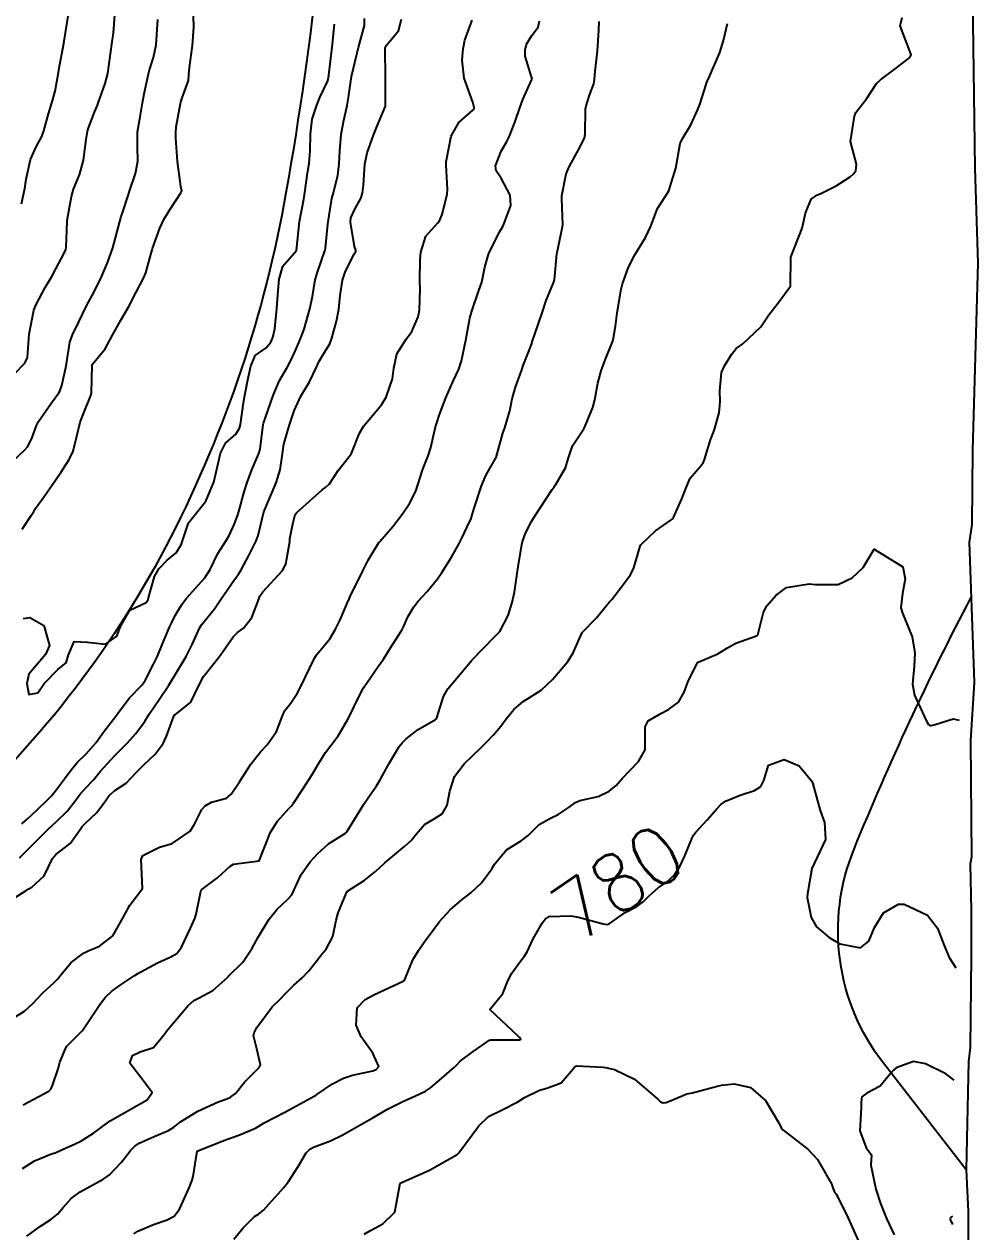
# Model space of a CAD drawing. Header units: metres. Extents: x 318500 to 325275, y 7408834 to 7428799.
# Drawn here: x 320093.4 to 320159, y 7411360 to 7411443 of the extents above; entities that cross this region are included whole.
import ezdxf
from ezdxf.enums import TextEntityAlignment as Align

# ---------------------------------------------------------------- set-up
doc = ezdxf.new("R2010")
doc.units = ezdxf.units.M
doc.header["$MEASUREMENT"] = 0
for name, color, linetype in [('Area', 45, 'Continuous'), ('Cotas', 45, 'Continuous'), ('Curvas de Nivel 1m', 11, 'Continuous'), ('Curvas de Nivel 5m', 15, 'Continuous'), ('Vias Secundárias', 230, 'Continuous')]:
    doc.layers.add(name, color=color, linetype=linetype)
doc.styles.add('Style-STANDARD', font='STANDARD.shx')

msp = doc.modelspace()

# ---------------------------------------------------------------- linework, layer by layer
at = {"layer": 'Area'}
msp.add_lwpolyline([(320158.566, 7411446.473), (320158.749, 7411433.089), (320158.952, 7411426.566), (320158.589, 7411413.713), (320158.537, 7411408.611), (320158.36, 7411407.393), (320158.705, 7411397.744), (320158.451, 7411393.748), (320158.513, 7411385.73), (320158.428, 7411385.269), (320158.5, 7411382.058), (320158.49, 7411378.934), (320158.428, 7411372.655), (320158.315, 7411371.698), (320158.142, 7411364.245), (320158.29, 7411361.374), (320158.28, 7411358.578)], dxfattribs=at)
at = {"layer": 'Curvas de Nivel 1m', "flags": 128}
for points, elevation in [([(320092.419, 7411382.763), (320093.496, 7411383.439), (320093.643, 7411383.533), (320093.885, 7411383.674), (320094.732, 7411384.441), (320095.304, 7411385.653), (320095.533, 7411385.927), (320096.518, 7411386.663), (320097.204, 7411387.633), (320097.347, 7411387.838), (320097.556, 7411388.041), (320098.371, 7411388.815), (320098.947, 7411389.609), (320099.213, 7411389.978), (320099.591, 7411390.313), (320100.374, 7411390.813), (320101.079, 7411391.578), (320101.615, 7411392.108), (320102.38, 7411392.805), (320102.915, 7411393.557), (320103.15, 7411394.042), (320103.658, 7411395.416), (320103.699, 7411395.51), (320103.768, 7411395.548), (320104.824, 7411396.381), (320105.369, 7411397.525), (320105.696, 7411398.156), (320106.767, 7411399.504), (320107.154, 7411400.062), (320107.731, 7411400.879), (320108.047, 7411401.175), (320108.45, 7411401.483), (320109.023, 7411402.205), (320109.499, 7411403.473), (320109.579, 7411403.665), (320109.775, 7411403.98), (320111.129, 7411405.45), (320111.359, 7411405.884), (320111.624, 7411407.443), (320111.645, 7411407.62), (320111.838, 7411408.648), (320112.003, 7411409.283), (320112.111, 7411409.436), (320113.866, 7411410.992), (320114.109, 7411411.166), (320114.368, 7411411.405), (320114.967, 7411412.316), (320115.812, 7411413.391), (320115.846, 7411413.445), (320115.903, 7411413.561), (320116.431, 7411414.874), (320116.731, 7411415.378), (320117.945, 7411416.824), (320118.27, 7411417.355), (320118.692, 7411418.626), (320118.795, 7411419.348), (320118.997, 7411420.343), (320119.642, 7411421.336), (320120.016, 7411421.881), (320120.463, 7411422.888), (320120.559, 7411423.325), (320120.59, 7411424.786), (320120.585, 7411425.325), (320120.595, 7411426.812), (320120.634, 7411427.325), (320120.994, 7411428.428), (320121.788, 7411429.313), (320121.937, 7411429.487), (320122.119, 7411429.922), (320122.462, 7411431.305), (320122.474, 7411431.634), (320122.378, 7411433.307), (320122.388, 7411433.523), (320122.735, 7411435.302), (320123.261, 7411436.237), (320124.217, 7411437.087), (320124.303, 7411437.194), (320124.317, 7411437.279), (320124.225, 7411437.626), (320123.615, 7411439.29), (320123.491, 7411440.521), (320123.566, 7411441.291), (320123.68, 7411441.888), (320124.173, 7411443.282)], 774), ([(320092.611, 7411412.977), (320093.37, 7411413.688), (320093.614, 7411413.975), (320093.914, 7411414.592), (320094.202, 7411415.4), (320094.34, 7411415.674), (320095.249, 7411416.967), (320095.752, 7411417.653), (320095.825, 7411417.779), (320095.958, 7411418.154), (320096.236, 7411419.388), (320096.271, 7411419.647), (320096.508, 7411421.139), (320096.695, 7411421.643), (320097.121, 7411422.537), (320097.65, 7411423.634), (320097.788, 7411423.878), (320098.041, 7411424.34), (320098.478, 7411425.199), (320098.679, 7411425.621), (320099.089, 7411426.6), (320099.451, 7411427.61), (320099.947, 7411429.441), (320099.981, 7411429.602), (320100.01, 7411429.703), (320100.117, 7411430.038), (320100.511, 7411431.218), (320100.636, 7411431.593), (320101.012, 7411432.733), (320101.171, 7411433.585), (320101.164, 7411434.574), (320101.166, 7411435.59), (320101.308, 7411436.484), (320101.5, 7411437.587), (320101.615, 7411438.2), (320101.918, 7411439.583), (320101.98, 7411439.856), (320102.261, 7411440.716), (320102.453, 7411441.577), (320102.554, 7411443.318)], 769), ([(320092.702, 7411418.966), (320093.4, 7411419.689), (320093.584, 7411420.088), (320093.699, 7411421.685), (320094.026, 7411423.326), (320094.162, 7411423.678), (320094.815, 7411424.902), (320095.262, 7411425.662), (320095.539, 7411426.187), (320096.083, 7411427.202), (320096.226, 7411427.51), (320096.259, 7411427.648), (320096.33, 7411429.425), (320096.354, 7411429.648), (320096.625, 7411431.153), (320096.764, 7411431.644), (320097.17, 7411432.63), (320097.442, 7411433.641), (320097.62, 7411435.074), (320097.72, 7411435.637), (320097.835, 7411435.996), (320098.21, 7411436.95), (320098.413, 7411437.431), (320098.486, 7411437.626), (320098.939, 7411438.92), (320099.129, 7411439.617), (320099.258, 7411440.613), (320099.387, 7411441.613), (320099.501, 7411442.393), (320099.592, 7411443.611)], 768), ([(320093.04, 7411385.687), (320093.535, 7411386.168), (320095.024, 7411387.658), (320095.288, 7411387.92), (320095.558, 7411388.157), (320096.321, 7411388.89), (320096.903, 7411389.637), (320097.189, 7411390.031), (320097.593, 7411390.481), (320098.146, 7411391.078), (320098.6, 7411391.615), (320099.621, 7411392.747), (320100.467, 7411393.587), (320101.013, 7411394.205), (320101.652, 7411395.057), (320101.855, 7411395.37), (320101.972, 7411395.567), (320102.652, 7411396.583), (320103.313, 7411397.554), (320103.457, 7411397.788), (320103.696, 7411398.198), (320104.499, 7411399.538), (320104.911, 7411400.343), (320105.455, 7411401.524), (320105.56, 7411401.705), (320105.746, 7411401.927), (320106.463, 7411402.806), (320106.918, 7411403.503), (320107.783, 7411404.757), (320108.094, 7411405.18), (320108.282, 7411405.485), (320108.813, 7411406.472), (320109.314, 7411407.475), (320109.446, 7411407.853), (320109.85, 7411409.47), (320110.694, 7411411.458), (320110.975, 7411412.363), (320111.121, 7411413.452), (320111.23, 7411414.13), (320111.621, 7411415.445), (320111.94, 7411416.425), (320112.393, 7411417.433), (320112.979, 7411418.41), (320113.466, 7411419.418), (320113.624, 7411419.777), (320113.995, 7411420.41), (320114.39, 7411421.02), (320114.532, 7411421.405), (320114.849, 7411422.574), (320114.997, 7411423.4), (320115.092, 7411424.352), (320115.257, 7411425.398), (320115.455, 7411426.011), (320116.088, 7411427.226), (320116.154, 7411427.324), (320116.175, 7411427.389), (320116.167, 7411427.465), (320116.093, 7411427.723), (320115.806, 7411429.393), (320115.83, 7411429.677), (320116.124, 7411430.329), (320116.516, 7411431.003), (320116.632, 7411431.383), (320116.701, 7411431.934), (320116.788, 7411433.381), (320116.951, 7411434.152), (320117.392, 7411435.372), (320117.626, 7411435.941), (320118.22, 7411437.36), (320118.205, 7411439.361), (320118.18, 7411441.272), (320118.195, 7411441.361), (320118.213, 7411441.418), (320118.273, 7411441.552), (320119.11, 7411442.53), (320119.311, 7411443.35)], 773), ([(320093.182, 7411430.637), (320093.399, 7411431.691), (320093.506, 7411432.333), (320093.809, 7411433.685), (320094.179, 7411434.558), (320094.584, 7411435.278), (320094.728, 7411435.675), (320095.036, 7411436.843), (320095.3, 7411437.669), (320095.504, 7411438.394), (320095.73, 7411439.665), (320095.805, 7411440.114), (320096.083, 7411441.662), (320096.113, 7411441.821), (320096.29, 7411442.981), (320096.389, 7411443.568)], 767), ([(320093.211, 7411388.03), (320093.56, 7411388.351), (320094.256, 7411388.984), (320094.953, 7411389.659), (320095.256, 7411389.983), (320095.591, 7411390.394), (320096.138, 7411391.109), (320096.524, 7411391.641), (320097.007, 7411392.245), (320097.622, 7411392.845), (320098.308, 7411393.62), (320098.858, 7411394.395), (320099.657, 7411395.423), (320099.736, 7411395.522), (320099.791, 7411395.598), (320100.59, 7411396.672), (320101.47, 7411397.573), (320101.693, 7411397.874), (320102.259, 7411399.01), (320102.524, 7411399.562), (320102.885, 7411400.396), (320103.37, 7411401.554), (320103.487, 7411401.809), (320103.752, 7411402.338), (320104.198, 7411403.109), (320104.533, 7411403.539), (320105.784, 7411404.927), (320106.155, 7411405.515), (320106.693, 7411406.62), (320107.252, 7411407.499), (320107.472, 7411407.848), (320107.837, 7411408.639), (320108.067, 7411409.268), (320108.127, 7411409.487), (320108.497, 7411410.85), (320108.695, 7411411.482), (320109.01, 7411412.352), (320109.495, 7411413.474), (320109.589, 7411413.789), (320109.807, 7411415.471), (320109.828, 7411415.574), (320109.934, 7411415.885), (320110.488, 7411417.462), (320110.925, 7411418.496), (320111.466, 7411419.448), (320111.653, 7411419.777), (320111.996, 7411420.527), (320112.282, 7411421.16), (320112.402, 7411421.434), (320112.617, 7411422.032), (320113.018, 7411423.425), (320113.19, 7411424.276), (320113.381, 7411425.42), (320113.534, 7411425.952), (320114.047, 7411427.411), (320114.092, 7411427.605), (320114.258, 7411429.259), (320114.273, 7411429.408), (320114.526, 7411431.014), (320114.629, 7411431.405), (320114.943, 7411432.617), (320115.03, 7411433.401), (320115.075, 7411434.298), (320115.16, 7411435.405), (320115.321, 7411436.285), (320115.577, 7411437.4), (320115.664, 7411437.963), (320115.869, 7411439.396), (320116.266, 7411441.036), (320116.368, 7411441.389), (320116.778, 7411442.898), (320116.77, 7411443.383)], 772), ([(320093.24, 7411364.334), (320094.069, 7411364.847), (320095.255, 7411365.328), (320095.488, 7411365.416), (320095.997, 7411365.643), (320096.882, 7411366.018), (320097.269, 7411366.209), (320098.132, 7411366.762), (320099.29, 7411367.6), (320101.302, 7411368.765), (320101.82, 7411369.05), (320102.166, 7411369.561), (320101.327, 7411370.678), (320100.624, 7411371.581), (320100.818, 7411372.107), (320101.352, 7411372.357), (320102.262, 7411372.655), (320103.003, 7411373.554), (320103.145, 7411373.779), (320103.375, 7411374.043), (320104.637, 7411375.531), (320105.039, 7411375.882), (320105.398, 7411376.067), (320106.342, 7411376.57), (320107.367, 7411377.491), (320107.393, 7411377.518), (320107.421, 7411377.546), (320108.395, 7411378.521), (320109.037, 7411379.474), (320109.184, 7411379.741), (320109.458, 7411380.228), (320110.195, 7411381.459), (320110.77, 7411382.161), (320111.491, 7411382.837), (320111.782, 7411383.149), (320111.92, 7411383.434), (320112.403, 7411384.541), (320113.038, 7411385.417), (320113.536, 7411385.972), (320114.297, 7411386.648), (320115.472, 7411387.391), (320115.514, 7411387.427), (320115.551, 7411387.48), (320116.281, 7411388.667), (320116.722, 7411389.373), (320117.076, 7411389.879), (320117.599, 7411390.64), (320117.867, 7411391.095), (320118.011, 7411391.354), (320118.492, 7411392.22), (320119.155, 7411393.337), (320119.365, 7411393.603), (320119.638, 7411393.872), (320120.46, 7411394.509), (320121.658, 7411395.196), (320121.722, 7411395.246), (320121.755, 7411395.309), (320122.208, 7411396.777), (320122.505, 7411397.298), (320123.705, 7411398.76), (320124.148, 7411399.273), (320125.735, 7411400.91), (320125.91, 7411401.076), (320126.083, 7411401.247), (320126.66, 7411402.337), (320126.935, 7411403.238), (320127.075, 7411403.94), (320127.27, 7411405.235), (320127.349, 7411405.683), (320127.598, 7411407.232), (320127.63, 7411407.424), (320127.832, 7411408.008), (320128.256, 7411408.811), (320128.508, 7411409.22), (320129.683, 7411411.018), (320129.816, 7411411.201), (320129.835, 7411411.236), (320129.871, 7411411.283), (320130.586, 7411412.493), (320130.79, 7411413.187), (320131.084, 7411414.01), (320131.853, 7411415.171), (320131.931, 7411415.306), (320132.472, 7411416.638), (320132.603, 7411417.163), (320132.822, 7411418.307), (320133.056, 7411419.159), (320133.3, 7411419.847), (320133.83, 7411421.152), (320133.869, 7411421.293), (320134.021, 7411422.246), (320134.155, 7411423.148), (320134.421, 7411424.778), (320134.513, 7411425.143), (320134.93, 7411426.284), (320135.35, 7411427.131), (320136.102, 7411428.336), (320136.459, 7411429.115), (320136.91, 7411430.326), (320137.422, 7411431.101), (320137.696, 7411431.548), (320138.17, 7411433.09), (320138.489, 7411434.785), (320138.619, 7411435.086), (320139.212, 7411436.073), (320139.673, 7411437.075), (320139.834, 7411437.468), (320140.246, 7411438.77), (320140.317, 7411439.001), (320140.345, 7411439.069), (320140.429, 7411439.245), (320141.198, 7411441.056), (320141.462, 7411441.873), (320141.74, 7411443.048)], 777), ([(320093.298, 7411402.135), (320093.748, 7411402.203), (320094.724, 7411401.665), (320095.106, 7411400.273), (320094.824, 7411399.663), (320093.696, 7411398.311), (320093.546, 7411397.682), (320093.678, 7411396.908), (320094.31, 7411397.041), (320094.732, 7411397.664), (320095.7, 7411398.65), (320096.257, 7411399.092), (320096.404, 7411399.643), (320096.807, 7411400.555), (320097.723, 7411400.519), (320098.959, 7411400.374), (320099.73, 7411400.921), (320099.925, 7411401.409), (320099.984, 7411401.596), (320100.636, 7411402.708), (320101.765, 7411403.25), (320101.89, 7411403.447), (320101.921, 7411403.568), (320102.32, 7411405.03), (320102.631, 7411405.562), (320103.201, 7411406.154), (320103.807, 7411406.663), (320104.159, 7411407.201), (320104.276, 7411407.543), (320104.663, 7411408.713), (320105.301, 7411409.528), (320105.857, 7411410.205), (320106.401, 7411411.512), (320106.685, 7411412.711), (320106.875, 7411413.505), (320107.208, 7411414.203), (320107.92, 7411414.814), (320108.184, 7411415.229), (320108.242, 7411415.487), (320108.457, 7411416.973), (320108.541, 7411417.484), (320108.778, 7411418.672), (320108.962, 7411419.48), (320109.254, 7411420.214), (320109.999, 7411420.746), (320110.333, 7411421.138), (320110.465, 7411421.463), (320110.606, 7411422.051), (320110.744, 7411423.459), (320110.827, 7411424.679), (320110.902, 7411425.457), (320111.16, 7411426.368), (320112.09, 7411427.44), (320112.306, 7411429.437), (320112.595, 7411430.971), (320112.669, 7411431.432), (320112.845, 7411432.745), (320112.965, 7411433.428), (320113.041, 7411434.294), (320113.051, 7411435.431), (320113.171, 7411436.465), (320113.494, 7411437.427), (320113.705, 7411437.948), (320114.245, 7411439.091), (320114.304, 7411439.365), (320114.311, 7411439.419), (320114.326, 7411439.495), (320114.557, 7411441.416), (320114.701, 7411443.007)], 771), ([(320093.3, 7411368.704), (320095.05, 7411369.654), (320095.19, 7411369.774), (320095.316, 7411370.042), (320095.732, 7411371.248), (320095.815, 7411371.645), (320096.282, 7411372.715), (320097.188, 7411373.632), (320097.286, 7411373.715), (320097.372, 7411373.82), (320098.567, 7411375.612), (320098.925, 7411376.079), (320099.404, 7411376.521), (320100.032, 7411376.969), (320100.926, 7411377.577), (320101.23, 7411377.766), (320101.425, 7411377.881), (320102.526, 7411378.467), (320103.44, 7411378.875), (320103.865, 7411379.122), (320104.195, 7411379.539), (320104.792, 7411380.859), (320105.094, 7411381.526), (320105.192, 7411381.807), (320105.496, 7411383.286), (320105.544, 7411383.474), (320105.586, 7411383.519), (320106.675, 7411384.34), (320107.525, 7411385.126), (320107.758, 7411385.256), (320109.53, 7411385.47), (320110.304, 7411387.459), (320110.794, 7411388.219), (320111.575, 7411389.079), (320111.746, 7411389.269), (320111.881, 7411389.435), (320112.563, 7411390.458), (320113.161, 7411391.417), (320113.618, 7411392.187), (320114.098, 7411392.932), (320114.464, 7411393.402), (320114.96, 7411394.077), (320115.659, 7411395.299), (320115.694, 7411395.355), (320115.716, 7411395.389), (320116.355, 7411396.704), (320116.711, 7411397.375), (320117.705, 7411398.831), (320118.066, 7411399.355), (320118.675, 7411400.297), (320119.329, 7411401.336), (320119.468, 7411401.611), (320119.754, 7411402.248), (320120.154, 7411402.937), (320120.458, 7411403.323), (320121.088, 7411404.006), (320121.786, 7411404.864), (320122.099, 7411405.305), (320122.754, 7411406.348), (320123.277, 7411407.288), (320123.455, 7411407.656), (320123.837, 7411408.444), (320124.101, 7411409.022), (320124.179, 7411409.275), (320124.311, 7411409.729), (320124.806, 7411411.266), (320125.128, 7411412.014), (320125.839, 7411413.251), (320125.859, 7411413.292), (320125.903, 7411413.449), (320126.294, 7411414.877), (320126.421, 7411415.245), (320126.772, 7411416.411), (320126.922, 7411417.24), (320127.147, 7411418.053), (320127.583, 7411419.234), (320127.685, 7411419.532), (320127.996, 7411420.329), (320128.249, 7411420.984), (320128.325, 7411421.225), (320128.485, 7411421.693), (320129.011, 7411423.215), (320129.261, 7411423.992), (320129.776, 7411425.204), (320129.842, 7411425.424), (320129.997, 7411427.201), (320130.094, 7411427.618), (320130.409, 7411429.196), (320130.344, 7411430.99), (320130.343, 7411431.197), (320130.649, 7411432.706), (320130.843, 7411433.19), (320131.616, 7411434.61), (320131.895, 7411435.174), (320131.942, 7411435.426), (320131.972, 7411437.174), (320132.006, 7411437.391), (320132.234, 7411438.106), (320132.537, 7411438.885), (320132.593, 7411439.175), (320132.617, 7411439.538), (320132.791, 7411441.172), (320132.895, 7411442.567), (320132.909, 7411443.171)], 776), ([(320093.543, 7411359.675), (320094.49, 7411360.361), (320095.197, 7411360.816), (320095.665, 7411361.184), (320096.039, 7411361.642), (320096.589, 7411362.263), (320097.221, 7411362.72), (320098.786, 7411363.607), (320099.061, 7411363.775), (320099.235, 7411363.905), (320100.066, 7411364.77), (320100.682, 7411365.579), (320100.964, 7411365.875), (320101.268, 7411366.073), (320102.307, 7411366.527), (320103.281, 7411366.939), (320103.653, 7411367.176), (320104.126, 7411367.537), (320105.297, 7411368.262), (320106.712, 7411368.907), (320107.306, 7411369.13), (320107.563, 7411369.232), (320107.903, 7411369.484), (320108.526, 7411370.274), (320109.334, 7411371.083), (320109.533, 7411371.271), (320109.61, 7411371.466), (320109.356, 7411372.55), (320109.144, 7411373.472), (320109.182, 7411373.662), (320109.376, 7411374.029), (320110.419, 7411375.455), (320110.915, 7411375.929), (320111.405, 7411376.429), (320111.901, 7411376.944), (320112.455, 7411377.424), (320112.932, 7411377.912), (320113.437, 7411378.564), (320113.818, 7411379.032), (320114.134, 7411379.403), (320114.586, 7411380.272), (320114.827, 7411381.396), (320114.96, 7411381.913), (320115.498, 7411383.244), (320115.545, 7411383.344), (320115.603, 7411383.388), (320116.749, 7411384.134), (320117.521, 7411384.75), (320117.842, 7411385.038), (320118.178, 7411385.35), (320119.542, 7411386.499), (320119.984, 7411386.887), (320120.329, 7411387.322), (320120.904, 7411387.972), (320121.566, 7411388.366), (320122.132, 7411388.742), (320122.46, 7411389.297), (320122.63, 7411390.259), (320122.957, 7411391.29), (320123.619, 7411392.15), (320124.797, 7411393.263), (320125.207, 7411393.685), (320125.644, 7411394.152), (320126.157, 7411394.74), (320126.511, 7411395.241), (320127.032, 7411395.874), (320127.678, 7411396.44), (320128.165, 7411396.74), (320128.923, 7411397.211), (320129.697, 7411397.938), (320130.755, 7411399.184), (320131.127, 7411399.771), (320131.74, 7411401.17), (320132.724, 7411402.192), (320133.512, 7411403.153), (320133.628, 7411403.295), (320133.773, 7411403.453), (320135.056, 7411405.131), (320135.292, 7411405.633), (320135.728, 7411407.121), (320135.759, 7411407.183), (320135.822, 7411407.261), (320136.783, 7411408.159), (320137.847, 7411408.901), (320137.949, 7411408.989), (320138.017, 7411409.088), (320138.589, 7411410.357), (320138.865, 7411411.08), (320139.175, 7411411.783), (320139.894, 7411412.638), (320140.082, 7411412.882), (320140.147, 7411413.066), (320140.555, 7411414.425), (320140.826, 7411415.057), (320141.159, 7411416.268), (320141.224, 7411417.051), (320141.218, 7411417.794), (320141.317, 7411419.05), (320141.53, 7411419.504), (320141.999, 7411420.295), (320142.331, 7411420.709), (320142.784, 7411421.028), (320144.022, 7411422.188), (320144.357, 7411422.677), (320144.578, 7411423.005), (320145.209, 7411423.831), (320146.06, 7411424.99), (320146.09, 7411426.99), (320146.875, 7411428.979), (320147.098, 7411430.003), (320147.491, 7411430.97), (320147.872, 7411431.236), (320148.146, 7411431.353), (320149.212, 7411431.886), (320150.163, 7411432.496), (320150.397, 7411432.697), (320150.564, 7411432.926), (320150.615, 7411433.366), (320150.19, 7411434.93), (320150.46, 7411436.684), (320150.568, 7411436.927), (320151.3, 7411437.853), (320151.989, 7411438.913), (320152.253, 7411439.176), (320153.353, 7411439.985), (320154.268, 7411440.705), (320154.361, 7411440.879), (320154.274, 7411441.14), (320153.613, 7411442.89), (320153.746, 7411443.451)], 778), ([(320100.909, 7411359.849), (320101.187, 7411360.018), (320102.265, 7411360.488), (320103.199, 7411360.804), (320103.689, 7411361.057), (320104.055, 7411361.537), (320104.702, 7411363.005), (320104.913, 7411363.525), (320104.978, 7411363.779), (320105.26, 7411365.52), (320106.679, 7411366.089), (320107.273, 7411366.334), (320108.133, 7411366.626), (320109.285, 7411367.115), (320109.502, 7411367.251), (320109.86, 7411367.461), (320111.298, 7411368.197), (320113.049, 7411369.155), (320113.309, 7411369.298), (320113.381, 7411369.337), (320113.49, 7411369.408), (320114.577, 7411370.142), (320115.327, 7411370.536), (320115.954, 7411370.757), (320117.335, 7411371.052), (320117.566, 7411371.127), (320117.758, 7411371.354), (320117.353, 7411372.251), (320116.551, 7411373.372), (320116.187, 7411374.187), (320116.256, 7411375.377), (320116.813, 7411375.954), (320117.404, 7411376.267), (320118.152, 7411376.606), (320119.418, 7411377.216), (320119.487, 7411377.261), (320119.535, 7411377.329), (320120.086, 7411378.678), (320120.472, 7411379.32), (320120.884, 7411379.887), (320121.464, 7411380.697), (320121.938, 7411381.303), (320122.672, 7411382.103), (320123.493, 7411382.822), (320123.754, 7411383.019), (320124.093, 7411383.271), (320124.813, 7411383.958), (320125.525, 7411384.929), (320125.646, 7411385.131), (320125.712, 7411385.248), (320126.537, 7411386.243), (320127.546, 7411386.86), (320128.03, 7411387.223), (320128.79, 7411387.983), (320129.568, 7411388.423), (320130.09, 7411388.674), (320130.835, 7411389.181), (320131.272, 7411389.487), (320131.587, 7411389.624), (320132.834, 7411389.915), (320133.597, 7411390.265), (320134.078, 7411390.668), (320134.494, 7411391.137), (320135.622, 7411392.31), (320136.083, 7411393.113), (320136.067, 7411394.7), (320136.275, 7411395.111), (320137.149, 7411395.617), (320137.672, 7411395.887), (320138.363, 7411396.4), (320138.749, 7411397.079), (320139.016, 7411397.758), (320139.648, 7411399.071), (320139.674, 7411399.107), (320139.711, 7411399.132), (320141.059, 7411399.711), (320141.726, 7411400.119), (320142.315, 7411400.447), (320143.739, 7411400.943), (320143.782, 7411400.966), (320143.813, 7411401.009), (320144.2, 7411402.569), (320144.435, 7411403.003), (320145.062, 7411403.712), (320145.783, 7411404.262), (320147.344, 7411404.525), (320147.785, 7411404.467), (320149.334, 7411404.485), (320149.788, 7411404.688), (320149.953, 7411404.764), (320150.303, 7411404.925), (320151.069, 7411405.65), (320151.82, 7411406.91), (320153.802, 7411405.687), (320153.951, 7411404.878), (320153.78, 7411403.854), (320153.654, 7411402.882), (320153.764, 7411402.505), (320154.426, 7411400.87), (320154.613, 7411399.757), (320154.572, 7411398.867), (320154.456, 7411397.627), (320154.589, 7411396.867), (320155.429, 7411395.088), (320155.555, 7411394.852), (320155.659, 7411394.776), (320155.733, 7411394.776), (320156.019, 7411394.846), (320157.258, 7411395.242), (320157.67, 7411395.16)], 779), ([(320116.743, 7411359.81), (320117.191, 7411360.08), (320118.023, 7411360.522), (320118.845, 7411361.335), (320119.23, 7411363.33), (320120.611, 7411363.945), (320121.244, 7411364.226), (320123.144, 7411365.282), (320123.262, 7411365.397), (320124.626, 7411367.26), (320125.297, 7411367.909), (320126.191, 7411368.352), (320127.307, 7411368.918), (320127.777, 7411369.223), (320128.802, 7411369.723), (320129.32, 7411369.85), (320130.302, 7411370.209), (320131.123, 7411371.173), (320131.21, 7411371.304), (320131.343, 7411371.38), (320133.187, 7411371.307), (320133.342, 7411371.283), (320133.959, 7411371.141), (320135.33, 7411370.481), (320136.949, 7411369.095), (320137.129, 7411368.913), (320137.308, 7411368.845), (320137.527, 7411368.869), (320138.017, 7411369.083), (320138.933, 7411369.457), (320139.317, 7411369.537), (320140.53, 7411369.843), (320141.325, 7411370.05), (320142.201, 7411370.153), (320143.323, 7411369.902), (320144.358, 7411369), (320145.294, 7411367.418), (320145.431, 7411367.127), (320145.546, 7411366.986), (320147.27, 7411365.656), (320147.916, 7411364.95), (320148.886, 7411363.285), (320149.012, 7411362.933), (320149.08, 7411362.784), (320149.226, 7411362.551), (320150.035, 7411360.922), (320150.726, 7411359.376)], 781), ([(320157.21, 7411361.05), (320157.072, 7411360.971), (320157.044, 7411360.832), (320157.2, 7411360.48)], 779)]:
    msp.add_lwpolyline(points, dxfattribs=dict(at, elevation=elevation))
at = {"layer": 'Curvas de Nivel 5m', "flags": 128}
for points, elevation in [([(320091.877, 7411374.204), (320093.385, 7411375.144), (320093.964, 7411375.671), (320094.654, 7411376.408), (320095.412, 7411377.104), (320095.687, 7411377.376), (320095.896, 7411377.645), (320096.589, 7411378.482), (320097.443, 7411379.141), (320097.769, 7411379.301), (320098.546, 7411379.614), (320099.457, 7411380.32), (320100.181, 7411381.589), (320100.624, 7411382.442), (320101.5, 7411383.57), (320101.421, 7411385.572), (320101.533, 7411385.837), (320102.679, 7411386.418), (320103.541, 7411386.683), (320104.77, 7411387.532), (320105.072, 7411388.012), (320105.572, 7411388.999), (320105.822, 7411389.271), (320106.246, 7411389.51), (320107.282, 7411389.797), (320107.589, 7411390.061), (320108.168, 7411390.918), (320108.529, 7411391.481), (320108.957, 7411392.136), (320109.625, 7411392.975), (320110.082, 7411393.463), (320110.727, 7411394.371), (320111.133, 7411395.448), (320111.293, 7411395.819), (320111.673, 7411396.308), (320112.131, 7411396.986), (320112.365, 7411397.43), (320112.98, 7411398.699), (320113.328, 7411399.416), (320113.474, 7411399.653), (320113.718, 7411399.947), (320114.381, 7411400.753), (320114.785, 7411401.4), (320115.098, 7411402.049), (320115.672, 7411403.391), (320115.704, 7411403.458), (320115.772, 7411403.61), (320116.635, 7411405.377), (320117.025, 7411406.149), (320117.758, 7411407.361), (320117.785, 7411407.396), (320117.821, 7411407.444), (320118.713, 7411408.471), (320119.39, 7411409.337), (320119.857, 7411410.042), (320120.292, 7411410.899), (320120.436, 7411411.324), (320120.792, 7411412.415), (320121.144, 7411413.318), (320121.327, 7411413.898), (320121.643, 7411415.313), (320121.711, 7411415.533), (320121.939, 7411416.166), (320122.372, 7411417.304), (320122.852, 7411418.412), (320123.25, 7411419.291), (320123.433, 7411419.844), (320123.75, 7411421.284), (320124.025, 7411422.78), (320124.142, 7411423.278), (320124.636, 7411424.687), (320124.841, 7411425.268), (320125.054, 7411426.287), (320125.321, 7411427.262), (320126.105, 7411428.779), (320126.272, 7411429.085), (320126.348, 7411429.248), (320126.843, 7411430.53), (320126.783, 7411431.244), (320126.158, 7411432.418), (320125.814, 7411432.904), (320125.778, 7411433.256), (320126.18, 7411434.266), (320126.54, 7411434.893), (320126.712, 7411435.245), (320127.136, 7411436.316), (320127.459, 7411437.241), (320127.658, 7411437.809), (320128.249, 7411439.136), (320128.279, 7411439.2), (320128.289, 7411439.229), (320128.291, 7411439.27), (320128.252, 7411439.382), (320127.827, 7411440.798), (320127.808, 7411441.237), (320127.901, 7411441.611), (320128.285, 7411442.223), (320128.716, 7411442.801), (320128.807, 7411443.222)], 775), ([(320093.228, 7411408.29), (320093.843, 7411409.227), (320094.02, 7411409.505), (320094.13, 7411409.676), (320094.73, 7411410.538), (320095.513, 7411411.655), (320095.663, 7411411.863), (320095.878, 7411412.168), (320096.458, 7411413.078), (320096.727, 7411413.642), (320096.971, 7411414.583), (320097.22, 7411415.637), (320097.416, 7411416.154), (320097.948, 7411417.461), (320097.984, 7411417.629), (320098.035, 7411419.573), (320098.055, 7411419.629), (320098.933, 7411420.679), (320099.445, 7411421.608), (320100.021, 7411422.656), (320100.565, 7411423.592), (320101.059, 7411424.571), (320101.591, 7411425.577), (320101.729, 7411425.912), (320102.084, 7411427.152), (320102.172, 7411427.486), (320102.197, 7411427.569), (320102.69, 7411428.978), (320102.978, 7411429.561), (320103.406, 7411430.272), (320104.138, 7411431.405), (320104.194, 7411431.495), (320104.197, 7411431.549), (320104.144, 7411431.845), (320103.91, 7411433.553), (320103.796, 7411435.163), (320103.788, 7411435.556), (320103.82, 7411435.932), (320104.112, 7411437.552), (320104.133, 7411437.639), (320104.226, 7411437.944), (320104.662, 7411439.126), (320104.698, 7411439.543), (320104.724, 7411440.012), (320104.95, 7411441.54), (320105.033, 7411442.795), (320105.009, 7411443.539)], 770), ([(320107.781, 7411359.484), (320108.421, 7411360.248), (320109.203, 7411361.029), (320109.469, 7411361.203), (320109.831, 7411361.461), (320111.226, 7411363.031), (320111.542, 7411363.435), (320112.211, 7411364.46), (320112.756, 7411365.418), (320113.014, 7411365.663), (320113.266, 7411365.787), (320114.433, 7411366.238), (320115.279, 7411366.644), (320116.553, 7411367.371), (320117.294, 7411367.802), (320118.358, 7411368.402), (320119.306, 7411368.888), (320119.612, 7411369.022), (320120.268, 7411369.32), (320120.971, 7411369.657), (320121.319, 7411369.883), (320122.095, 7411370.532), (320122.949, 7411371.286), (320123.136, 7411371.49), (320123.347, 7411371.716), (320124.242, 7411372.382), (320125.369, 7411373.158), (320125.441, 7411373.177), (320127.369, 7411373.168), (320127.419, 7411373.18), (320127.524, 7411373.228), (320127.467, 7411373.325), (320127.372, 7411373.407), (320125.39, 7411375.25), (320126.285, 7411376.363), (320126.635, 7411377.238), (320126.898, 7411377.765), (320127.439, 7411378.491), (320127.759, 7411378.912), (320127.946, 7411379.223), (320128.371, 7411380.128), (320128.981, 7411381.207), (320129.196, 7411381.482), (320129.477, 7411381.659), (320130.964, 7411381.691), (320131.476, 7411381.598), (320133.174, 7411381.153), (320133.47, 7411381.108), (320133.593, 7411381.148), (320134.685, 7411381.929), (320135.488, 7411382.35), (320135.939, 7411382.668), (320136.375, 7411383.107), (320136.976, 7411383.629), (320137.513, 7411383.986), (320138.098, 7411384.508), (320138.456, 7411385.081), (320138.8, 7411385.815), (320139.309, 7411387.072), (320139.39, 7411387.235), (320139.556, 7411387.445), (320140.334, 7411388.293), (320140.993, 7411389.049), (320141.281, 7411389.348), (320141.588, 7411389.579), (320142.614, 7411390.005), (320143.6, 7411390.316), (320144.016, 7411390.594), (320144.23, 7411391.004), (320144.557, 7411392.064), (320145.624, 7411392.438), (320146.654, 7411392.008), (320147.531, 7411390.961), (320147.607, 7411390.77), (320148.104, 7411388.952), (320148.41, 7411388.105), (320148.483, 7411386.946), (320147.53, 7411384.96), (320147.244, 7411383.224), (320147.219, 7411382.964), (320147.48, 7411381.595), (320147.848, 7411380.954), (320148.737, 7411380.215), (320149.459, 7411379.784), (320150.871, 7411379.501), (320151.46, 7411379.956), (320151.84, 7411380.904), (320152.468, 7411381.912), (320153.494, 7411382.492), (320153.875, 7411382.493), (320155.483, 7411381.745), (320156.181, 7411380.843), (320156.642, 7411379.654), (320156.988, 7411378.835), (320157.44, 7411378.13)], 780), ([(320157.33, 7411370.4), (320156.747, 7411370.836), (320155.35, 7411371.519), (320154.53, 7411371.684), (320153.345, 7411371.244), (320153.139, 7411371.087), (320152.976, 7411370.885), (320152.23, 7411369.993), (320151.319, 7411369.503), (320150.977, 7411369.252), (320150.938, 7411368.914), (320150.921, 7411368.528), (320150.835, 7411366.915), (320151.273, 7411365.756), (320151.64, 7411365.279), (320151.606, 7411364.905), (320151.59, 7411364.57), (320151.936, 7411362.899), (320152.253, 7411361.927), (320152.677, 7411360.888), (320153.193, 7411359.762)], 780)]:
    msp.add_lwpolyline(points, dxfattribs=dict(at, elevation=elevation))
at = {"layer": 'Vias Secundárias'}
for points in [[(320140.117, 7411570.391, 0.058803), (320129.118, 7411561.846, 0.178892), (320120.116, 7411542.665), (320116.491, 7411500), (320114.891, 7411463.57, -0.032576), (320111.369, 7411431.394, -0.074806), (320103.431, 7411407.717, -0.090783), (320088.548, 7411388.297, -0.050886), (320068.84, 7411373.801, 0.021463), (320053.096, 7411363.59, -0.000568), (320032.111, 7411348.697, 0.062466), (320015.531, 7411333.533, 0.038764), (320002.068, 7411314.98, 0.35796), (320003.201, 7411306.773, 0.167042), (320008.018, 7411304.651, 0.016183), (320024.451, 7411303.802, -0.026186), (320060.336, 7411301.227, 0.015714), (320157.088, 7411292.247)], [(320158.142, 7411364.245), (320152.457, 7411371.566, -0.268045), (320150.436, 7411386.276, -0.02416), (320158.496, 7411403.597, -0.604165)]]:
    msp.add_lwpolyline(points, format="xyb", dxfattribs=at)

# ---------------------------------------------------------------- texts
at = {"layer": 'Cotas', "style": 'Style-STANDARD'}
msp.add_text('780', height=4, rotation=34.29635, dxfattribs=at).set_placement((320134.204, 7411384.016, 780), align=Align.MIDDLE_CENTER)

doc.saveas('drawing.dxf')
